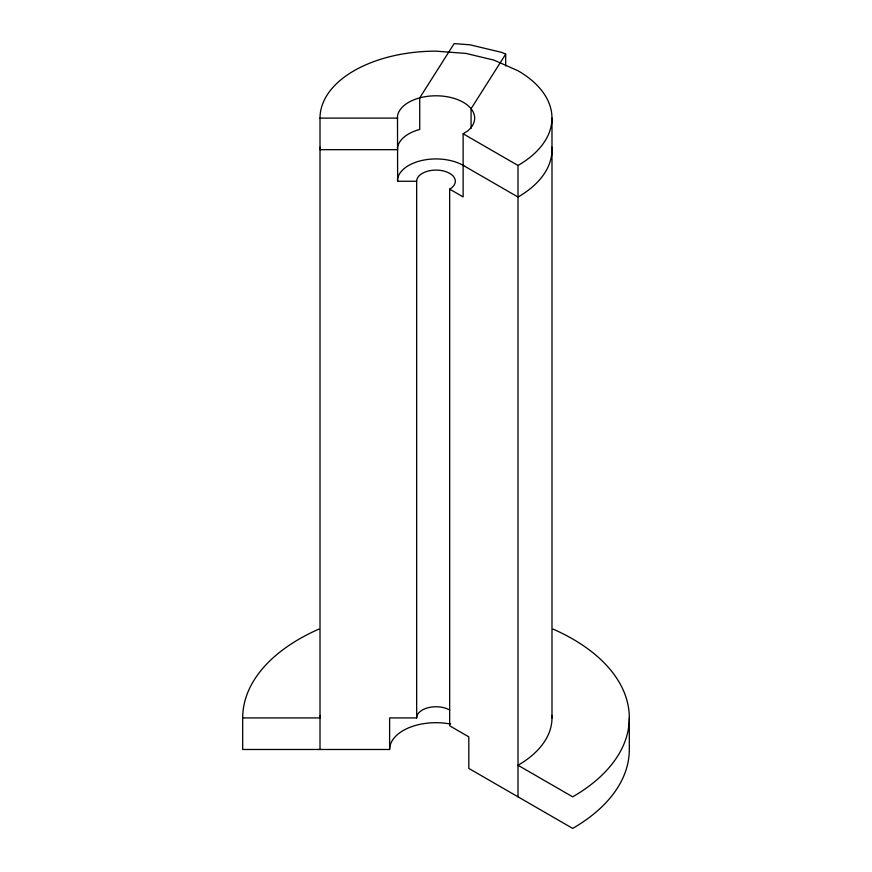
<?xml version="1.0" encoding="UTF-8"?>
<svg xmlns="http://www.w3.org/2000/svg" width="872" height="872" viewBox="0 0 872 872"><rect width="100%" height="100%" fill="white"/><g stroke="black" fill="none" stroke-linecap="round" stroke-linejoin="round"><path stroke-width="1.31" d="M320.089 147.194A115.987 66.97 0 0 0 320.013 149.679L397.632 149.679L397.49 147.695A38.662 22.323 0 0 1 419.726 129.438L419.726 97.871L454.138 43.6L470.019 44.81L501.727 52.385L505.684 54.14L471.076 108.717L471.076 128.446M449.669 189.148L463.13 196.919L463.13 133.776L467.632 130.953A38.662 22.323 0 0 0 449.287 97.152A38.662 22.323 0 0 0 397.49 116.129L397.632 181.256L416.663 181.256A19.337 11.162 0 0 1 443.401 170.945A19.337 11.162 0 0 1 449.669 189.148L449.669 725.809L468.809 736.851L468.809 768.417L572.697 828.4A193.311 111.605 0 0 0 629.312 749.484L629.312 717.918M320.013 749.484L320.013 118.112L397.632 118.112M450.584 724.054A46.39 26.781 0 0 0 389.61 749.484L242.689 749.484L242.689 717.918L320.013 717.918A115.987 66.97 0 0 1 320.089 715.422M449.669 710.015A19.337 11.162 0 0 0 428.599 707.606A19.337 11.162 0 0 0 416.663 717.918L389.61 717.918L389.61 749.484M463.13 133.776L518.012 165.462L518.012 796.834M463.13 165.342L518.012 197.039A115.987 66.97 0 0 0 551.911 147.194M397.632 181.256L397.49 179.261A38.662 22.323 0 0 1 423.073 160.219A38.662 22.323 0 0 1 463.74 165.702M551.987 118.112L551.987 717.918M505.684 54.14L505.684 65.978M416.663 181.256L416.663 717.918M518.012 165.462A115.987 66.97 0 0 0 518.012 70.763L493.999 60.124L466.019 53.432L436 51.154A115.987 66.97 0 0 0 320.013 118.112M551.911 715.422A115.987 66.97 0 0 1 518.012 765.267L572.697 796.834A193.311 111.605 0 0 0 553.066 629.094M242.689 717.918A193.311 111.605 0 0 1 318.934 629.094"/></g></svg>
